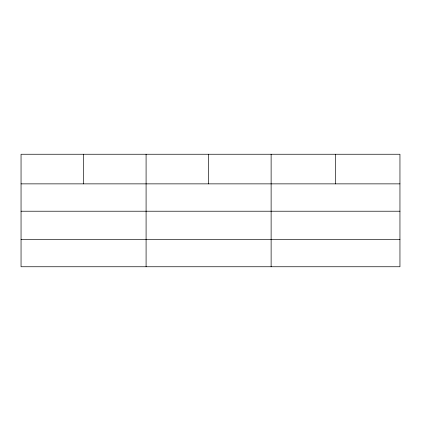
<?xml version="1.0" encoding="UTF-8"?>
<svg xmlns="http://www.w3.org/2000/svg" width="421" height="421" viewBox="0 0 421 421"><rect width="100%" height="100%" fill="white"/><g stroke="black" fill="none" stroke-linecap="round" stroke-linejoin="round"><path stroke-width="0.63" d="M399.95 211.216L399.95 154.249L21.05 154.249L21.05 266.751L399.95 266.751L399.95 211.216L21.05 211.216M21.05 183.866L399.95 183.866M21.05 239.396L399.95 239.396M335.537 154.249L335.537 183.866M271.124 154.249L271.124 266.751M208.605 154.249L208.605 183.866M146.087 154.249L146.087 266.751M83.569 154.249L83.569 183.866"/></g></svg>
